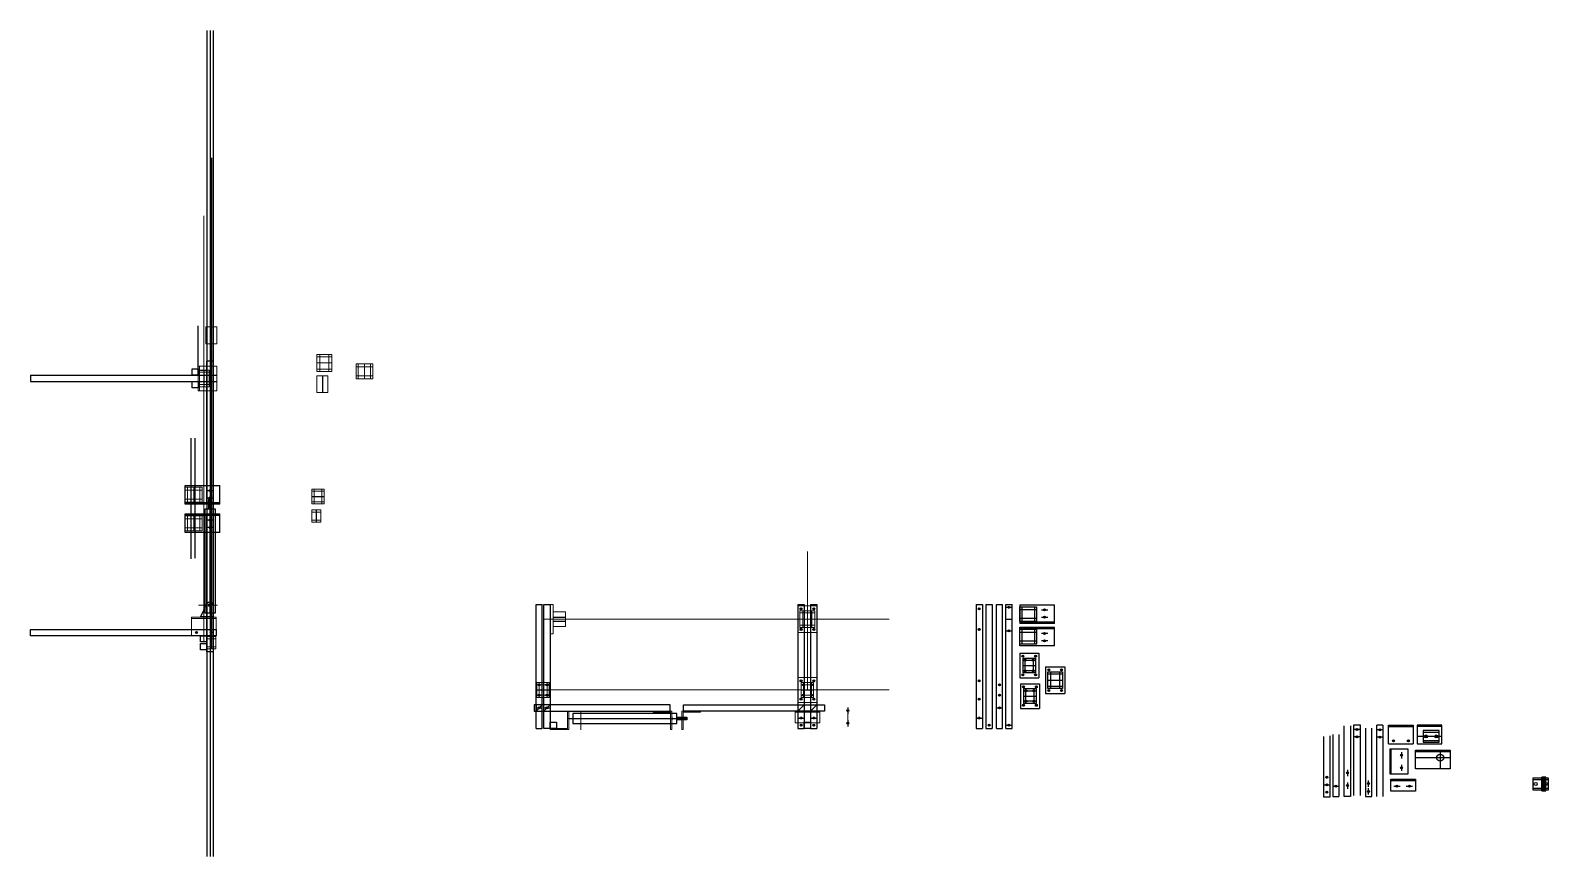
# Model space of a CAD drawing. Header units: millimetres. Extents: x -15418 to 43885, y -27590 to 23052.
# Drawn here: x -12997 to -9934, y -6999 to -5332 of the extents above; entities that cross this region are included whole.
import ezdxf

# ---------------------------------------------------------------- set-up
doc = ezdxf.new("R2010")
doc.units = ezdxf.units.MM
doc.header["$LTSCALE"] = 0.5
doc.layers.get('0').update_dxf_attribs({"lineweight": 5})
for name, color, linetype in [('Layer1', 1, 'Continuous'), ('Layer10', 5, 'Continuous'), ('Layer2', 2, 'Continuous'), ('Layer3', 9, 'Continuous')]:
    doc.layers.add(name, color=color, linetype=linetype)
doc.layers.add('Layer5', color=51, linetype='Continuous', lineweight=5)
doc.layers.add('Layer9', color=3, linetype='Continuous', lineweight=5)
pattern_1 = [(135, (4730.1139, -31258.2284), (-0.426562166, -0.426562166), [])]

msp = doc.modelspace()

# ---------------------------------------------------------------- hatches: boundary and pattern name
at = {"layer": 'Layer1', "true_color": 0xf8d731, "transparency": 33554661}
h = msp.add_hatch(dxfattribs=at)
h.set_pattern_fill('ANSI31', color=40, scale=0.52)
h.set_pattern_definition([(45, (-37077.8751, -19423.4198), (-1.1674333, 1.1674333), [])])
h.paths.add_polyline_path([(-12650.2898, -6515.4783), (-12650.2898, -6513.9783), (-12646.2898, -6513.9783), (-12646.2898, -6515.4783)])
h.paths.add_polyline_path([(-12630.2098, -6513.9783), (-12630.2098, -6515.4783), (-12634.2098, -6515.4783), (-12634.2098, -6513.9783)])
at = {"layer": 'Layer2', "transparency": 33554661}
h = msp.add_hatch(dxfattribs=at)
h.set_pattern_fill('ANSI31', color=256, scale=0.19, angle=90)
h.set_pattern_definition(pattern_1)
h.paths.add_polyline_path([(-9939.6304, -6866.0169), (-9939.6304, -6864.0169), (-9947.6304, -6864.0169), (-9947.6304, -6866.0169)])
h.paths.add_polyline_path([(-9947.6304, -6838.4169), (-9947.6304, -6840.4169), (-9939.6304, -6840.4169), (-9939.6304, -6838.4169)])
h = msp.add_hatch(dxfattribs=at)
h.set_pattern_fill('ANSI31', color=256, scale=0.19, angle=90)
h.set_pattern_definition(pattern_1)
h.paths.add_polyline_path([(-9947.6304, -6860.3569), (-9947.6304, -6864.0169), (-9939.6304, -6864.0169), (-9939.6304, -6860.3569)])
h.paths.add_polyline_path([(-9947.6304, -6844.0769), (-9947.6304, -6860.3569), (-9939.6304, -6860.3569), (-9939.6304, -6855.2158, -0.973679592), (-9939.6304, -6849.218), (-9939.6304, -6844.0769)])
h.paths.add_polyline_path([(-9947.6304, -6840.4169), (-9947.6304, -6844.0769), (-9939.6304, -6844.0769), (-9939.6304, -6840.4169)])
h = msp.add_hatch(dxfattribs=at)
h.set_pattern_fill('ANSI31', color=256, scale=0.19, angle=90)
h.set_pattern_definition(pattern_1)
h.paths.add_polyline_path([(-9939.6304, -6849.218, 0.406423549), (-9942.5504, -6852.2169, 0.406423549), (-9939.6304, -6855.2158)])

# ---------------------------------------------------------------- linework, layer by layer
at = {"transparency": 33554661}
for p, q in [((-12647.0698, -6565.6782), (-12647.0698, -5705.7799)), ((-12418.6547, -6002.6644), (-12388.6547, -6002.6644)), ((-12620.57, -6008.9282), (-12658.07, -6008.9282)), ((-12658.07, -6008.9282), (-12658.07, -6058.9282)), ((-12655.57, -6008.9282), (-12655.57, -6058.9282)), ((-12620.57, -6058.9282), (-12620.57, -6008.9282)), ((-12322.9201, -6004.4574), (-12322.9201, -6034.4574)), ((-12658.07, -6058.9282), (-12620.57, -6058.9282)), ((-12667.3702, -6253.6083), (-12667.3702, -6283.6083)), ((-12667.3696, -6311.1636), (-12667.3696, -6341.1636)), ((-11429.2432, -6662.555), (-11429.2432, -6383.0214)), ((-11948.2932, -6490.055), (-11942.2932, -6490.055)), ((-11942.2932, -6490.055), (-11942.2932, -6549.055)), ((-11448.4932, -6492.555), (-11448.4932, -6546.555)), ((-11409.9932, -6492.555), (-11409.9932, -6546.555)), ((-12671.9098, -6515.4782), (-12621.9098, -6515.4782)), ((-12671.9098, -6552.9782), (-12671.9098, -6515.4782)), ((-12671.9098, -6517.9782), (-12621.9098, -6517.9782)), ((-12621.9098, -6515.4782), (-12621.9098, -6552.9782)), ((-11960.9932, -6519.555), (-11264.4932, -6519.555)), ((-11942.2932, -6504.555), (-11917.2932, -6504.555)), ((-11942.2932, -6519.555), (-11917.2932, -6519.555)), ((-11917.2932, -6504.555), (-11917.2932, -6534.555)), ((-11444.2432, -6519.555), (-11414.2432, -6519.555)), ((-12621.9098, -6552.9783), (-12671.9098, -6552.9783)), ((-11942.2932, -6549.055), (-11948.2932, -6549.055)), ((-11942.2932, -6534.555), (-11917.2932, -6534.555)), ((-11964.0932, -6647.555), (-11960.9932, -6647.555)), ((-11960.9932, -6662.555), (-11264.4932, -6662.555)), ((-11435.5932, -6662.555), (-11422.8932, -6662.555)), ((-11430.7932, -6647.555), (-11427.6932, -6647.555)), ((-11976.7932, -6705.055), (-11964.0932, -6692.355)), ((-11960.9932, -6705.055), (-11948.2932, -6692.355)), ((-11454.2432, -6705.055), (-11404.2432, -6705.055)), ((-11454.2432, -6729.055), (-11454.2432, -6705.055)), ((-11454.2432, -6707.555), (-11404.2432, -6707.555)), ((-11448.2932, -6705.055), (-11435.5932, -6692.355)), ((-11435.5932, -6705.055), (-11422.8932, -6705.055)), ((-11422.8932, -6705.055), (-11410.1932, -6692.355)), ((-11404.2432, -6705.055), (-11404.2432, -6729.055)), ((-11347.8342, -6704.2522), (-11347.8342, -6729.6522)), ((-11404.2432, -6729.055), (-11454.2432, -6729.055))]:
    msp.add_line(p, q, dxfattribs=at)
at = {"layer": 'Layer1', "transparency": 33554661}
for p, q in [((-12658.07, -6027.5782), (-12658.07, -5927.9886)), ((-12640.7202, -6284.1783), (-12640.7202, -5999.1783)), ((-12628.0202, -5999.1783), (-12640.7202, -5999.1783)), ((-12628.0202, -5999.1783), (-12628.0202, -6284.1783)), ((-12996.9098, -6027.5782), (-12621.9098, -6027.5782)), ((-12996.9098, -6027.5782), (-12996.9098, -6040.2782)), ((-12670.77, -6027.5782), (-12670.77, -6014.8782)), ((-12670.77, -6014.8782), (-12658.07, -6014.8782)), ((-12658.07, -6027.5782), (-12670.77, -6027.5782)), ((-12658.07, -6014.8782), (-12658.07, -6027.5782)), ((-12653.42, -6016.9282), (-12640.72, -6016.9282)), ((-12632.3702, -6021.2282), (-12636.3702, -6021.2282)), ((-12634.3702, -6014.8782), (-12634.3702, -6027.5782)), ((-12996.9098, -6040.2782), (-12621.9098, -6040.2782)), ((-12670.77, -6052.9782), (-12670.77, -6040.2782)), ((-12670.77, -6040.2782), (-12658.07, -6040.2782)), ((-12658.07, -6052.9782), (-12670.77, -6052.9782)), ((-12658.07, -6040.2782), (-12658.07, -6052.9782)), ((-12632.3702, -6046.6282), (-12636.3702, -6046.6282)), ((-12634.3702, -6040.2782), (-12634.3702, -6052.9782)), ((-12684.3702, -6287.3583), (-12684.3702, -6249.8583)), ((-12684.3702, -6249.8583), (-12614.3702, -6249.8583)), ((-12640.7202, -6259.8583), (-12628.0202, -6259.8583)), ((-12640.7202, -6274.8583), (-12628.0202, -6274.8583)), ((-12634.3702, -6257.8583), (-12634.3702, -6261.8583)), ((-12634.3702, -6272.8583), (-12634.3702, -6276.8583)), ((-12614.3702, -6287.3583), (-12614.3702, -6249.8583)), ((-12614.3702, -6284.8583), (-12684.3702, -6284.8583)), ((-12614.3702, -6287.3583), (-12684.3702, -6287.3583)), ((-12684.3696, -6344.9136), (-12684.3696, -6307.4136)), ((-12684.3696, -6307.4136), (-12614.3702, -6307.4136)), ((-12684.3696, -6309.9136), (-12614.3702, -6309.9136)), ((-12628.0202, -6284.1783), (-12640.7202, -6284.1783)), ((-12614.3702, -6344.9136), (-12614.3702, -6307.4136)), ((-12628.0199, -6319.9136), (-12640.7199, -6319.9136)), ((-12628.0199, -6334.9136), (-12640.7199, -6334.9136)), ((-12628.0198, -6310.4782), (-12640.7198, -6310.4782)), ((-12640.7198, -6585.4782), (-12640.7198, -6310.4782)), ((-12634.3699, -6321.9136), (-12634.3699, -6317.9136)), ((-12634.3699, -6336.9136), (-12634.3699, -6332.9136)), ((-12628.0198, -6310.4782), (-12628.0198, -6581.4782)), ((-12624.3699, -6314.3482), (-12624.3699, -6314.3482)), ((-12614.3702, -6344.9136), (-12684.3696, -6344.9136)), ((-12652.7498, -6513.9783), (-12640.931, -6489.0213)), ((-12627.7498, -6515.4783), (-12627.7498, -6491.3583)), ((-11976.7932, -6740.055), (-11976.7932, -6490.055)), ((-11976.7932, -6490.055), (-11964.0932, -6490.055)), ((-11964.0932, -6740.055), (-11964.0932, -6490.055)), ((-11960.9932, -6740.055), (-11960.9932, -6490.055)), ((-11960.9932, -6490.055), (-11946.9609, -6490.055)), ((-11948.2932, -6490.055), (-11948.2932, -6740.055)), ((-11448.2932, -6490.055), (-11448.2932, -6740.055)), ((-11448.2932, -6490.055), (-11435.5932, -6490.055)), ((-11435.5932, -6490.055), (-11435.5932, -6740.055)), ((-11422.8932, -6490.055), (-11422.8932, -6740.055)), ((-11422.8932, -6490.055), (-11410.1932, -6490.055)), ((-11410.1932, -6490.055), (-11410.1932, -6740.055)), ((-11088.827, -6490.055), (-11088.827, -6740.055)), ((-11088.827, -6490.055), (-11076.127, -6490.055)), ((-11076.127, -6490.055), (-11076.127, -6740.055)), ((-11069.037, -6490.055), (-11069.037, -6740.055)), ((-11069.037, -6490.055), (-11056.337, -6490.055)), ((-11056.337, -6490.055), (-11056.337, -6740.055)), ((-11048.0179, -6740.055), (-11048.0179, -6490.055)), ((-11048.0179, -6490.055), (-11035.3179, -6490.055)), ((-11035.3179, -6740.055), (-11035.3179, -6490.055)), ((-11029.1034, -6740.055), (-11029.1034, -6490.055)), ((-11029.1034, -6490.055), (-11016.4034, -6490.055)), ((-11016.4034, -6740.055), (-11016.4034, -6490.055)), ((-11000.729, -6490.7187), (-10930.729, -6490.7187)), ((-11000.729, -6490.7187), (-11000.729, -6528.2187)), ((-10930.729, -6528.2187), (-10930.729, -6490.7187)), ((-12652.7498, -6515.4783), (-12652.7498, -6513.9783)), ((-12652.7498, -6513.9783), (-12627.7498, -6513.9783)), ((-12627.7498, -6515.4783), (-12652.7498, -6515.4783)), ((-12650.2898, -6515.4783), (-12650.2898, -6513.9783)), ((-12648.2898, -6515.4783), (-12648.2898, -6513.9783)), ((-12646.2898, -6515.4783), (-12646.2898, -6513.9783)), ((-12634.2098, -6515.4783), (-12634.2098, -6513.9783)), ((-12630.2098, -6515.4783), (-12630.2098, -6513.9783)), ((-11080.677, -6498.905), (-11084.677, -6498.905)), ((-11082.677, -6496.905), (-11082.677, -6500.905)), ((-11029.1034, -6495.755), (-11016.4034, -6495.755)), ((-11029.1034, -6519.555), (-11016.4034, -6519.555)), ((-11020.7534, -6495.755), (-11024.7534, -6495.755)), ((-11022.7534, -6493.755), (-11022.7534, -6497.755)), ((-11000.729, -6524.4687), (-11000.729, -6494.4687)), ((-11000.729, -6494.4687), (-10966.729, -6494.4687)), ((-11000.729, -6500.4687), (-10966.729, -6500.4687)), ((-10966.729, -6518.4687), (-11000.729, -6518.4687)), ((-10996.229, -6524.4687), (-10996.229, -6494.4687)), ((-10971.229, -6494.4687), (-10971.229, -6524.4687)), ((-10966.729, -6494.4687), (-10966.729, -6524.4687)), ((-10957.079, -6500.7187), (-10944.379, -6500.7187)), ((-10957.079, -6515.7187), (-10944.379, -6515.7187)), ((-10950.729, -6498.7187), (-10950.729, -6502.7187)), ((-10950.729, -6513.7187), (-10950.729, -6517.7187)), ((-12996.9098, -6540.2782), (-12621.9098, -6540.2782)), ((-12996.9098, -6552.9782), (-12996.9098, -6540.2782)), ((-12646.9098, -6552.9782), (-12996.9098, -6552.9782)), ((-12659.9098, -6546.6282), (-12663.9098, -6546.6282)), ((-12661.9098, -6544.6282), (-12661.9098, -6548.6282)), ((-12653.4198, -6565.6782), (-12653.4198, -6552.9782)), ((-12653.4198, -6552.9782), (-12640.7198, -6552.9782)), ((-12621.9098, -6552.9782), (-12646.9098, -6552.9782)), ((-12633.9098, -6546.6282), (-12629.9098, -6546.6282)), ((-12631.9098, -6548.6282), (-12631.9098, -6544.6282)), ((-12621.9098, -6540.2782), (-12621.9098, -6552.9782)), ((-11080.677, -6540.205), (-11084.677, -6540.205)), ((-11082.677, -6538.205), (-11082.677, -6542.205)), ((-11029.1034, -6543.355), (-11016.4034, -6543.355)), ((-11020.7534, -6543.355), (-11024.7534, -6543.355)), ((-11022.7534, -6541.355), (-11022.7534, -6545.355)), ((-10966.729, -6524.4687), (-11000.729, -6524.4687)), ((-10930.729, -6525.7187), (-11000.729, -6525.7187)), ((-10930.729, -6528.2187), (-11000.729, -6528.2187)), ((-11000.729, -6573.5371), (-11000.729, -6536.0371)), ((-11000.729, -6536.0371), (-10930.7295, -6536.0371)), ((-11000.729, -6538.5371), (-10930.7295, -6538.5371)), ((-11000.729, -6569.7871), (-11000.729, -6539.7871)), ((-11000.729, -6539.7871), (-10966.729, -6539.7871)), ((-11000.729, -6545.7871), (-10966.729, -6545.7871)), ((-10996.229, -6569.7871), (-10996.229, -6539.7871)), ((-10971.229, -6539.7871), (-10971.229, -6569.7871)), ((-10966.729, -6539.7871), (-10966.729, -6569.7871)), ((-10944.3792, -6548.5371), (-10957.0792, -6548.5371)), ((-10950.7292, -6550.5371), (-10950.7292, -6546.5371)), ((-10930.7295, -6573.5371), (-10930.7295, -6536.0371)), ((-12640.7198, -6565.6782), (-12653.4198, -6565.6782)), ((-12653.4198, -6581.4782), (-12653.4198, -6568.7782)), ((-12653.4198, -6568.7782), (-12640.7198, -6568.7782)), ((-12640.7198, -6581.4782), (-12653.4198, -6581.4782)), ((-12640.7198, -6568.7782), (-12640.7198, -6581.4782)), ((-12628.0198, -6585.4782), (-12640.7198, -6585.4782)), ((-12628.0198, -6581.4782), (-12628.0198, -6585.4782)), ((-10966.729, -6563.7871), (-11000.729, -6563.7871)), ((-10966.729, -6569.7871), (-11000.729, -6569.7871)), ((-10930.7295, -6573.5371), (-11000.729, -6573.5371)), ((-10944.3792, -6563.5371), (-10957.0792, -6563.5371)), ((-10950.7292, -6565.5371), (-10950.7292, -6561.5371)), ((-11000.929, -6588.1501), (-10962.429, -6588.1501)), ((-11000.929, -6588.1501), (-11000.929, -6638.1501)), ((-10992.579, -6594.5001), (-10996.579, -6594.5001)), ((-10994.579, -6592.5001), (-10994.579, -6596.5001)), ((-10994.179, -6598.1501), (-10969.179, -6598.1501)), ((-10994.179, -6628.1501), (-10994.179, -6598.1501)), ((-10994.179, -6602.6501), (-10969.179, -6602.6501)), ((-10994.179, -6613.1501), (-10969.179, -6613.1501)), ((-10987.679, -6602.6501), (-10991.679, -6602.6501)), ((-10989.679, -6628.1501), (-10989.679, -6598.1501)), ((-10989.679, -6600.6501), (-10989.679, -6604.6501)), ((-10988.029, -6613.1501), (-10975.329, -6613.1501)), ((-10983.229, -6598.1501), (-10980.129, -6598.1501)), ((-10971.679, -6602.6501), (-10975.679, -6602.6501)), ((-10973.679, -6598.1501), (-10973.679, -6628.1501)), ((-10973.679, -6600.6501), (-10973.679, -6604.6501)), ((-10966.779, -6594.5001), (-10970.779, -6594.5001)), ((-10969.179, -6598.1501), (-10969.179, -6628.1501)), ((-10968.779, -6592.5001), (-10968.779, -6596.5001)), ((-10962.429, -6588.1501), (-10962.429, -6638.1501)), ((-10948.5856, -6615.7387), (-10910.0856, -6615.7387)), ((-10948.5856, -6615.7387), (-10948.5856, -6669.7387)), ((-10944.3356, -6615.7387), (-10914.3356, -6615.7387)), ((-10910.0856, -6615.7387), (-10910.0856, -6669.7387)), ((-11080.677, -6643.905), (-11084.677, -6643.905)), ((-11082.677, -6641.905), (-11082.677, -6645.905)), ((-11000.929, -6638.1501), (-10962.429, -6638.1501)), ((-10992.579, -6631.8001), (-10996.579, -6631.8001)), ((-10994.579, -6629.8001), (-10994.579, -6633.8001)), ((-10969.179, -6623.6501), (-10994.179, -6623.6501)), ((-10969.179, -6628.1501), (-10994.179, -6628.1501)), ((-10987.679, -6623.6501), (-10991.679, -6623.6501)), ((-10989.679, -6621.6501), (-10989.679, -6625.6501)), ((-10971.679, -6623.6501), (-10975.679, -6623.6501)), ((-10973.679, -6621.6501), (-10973.679, -6625.6501)), ((-10966.779, -6631.8001), (-10970.779, -6631.8001)), ((-10968.779, -6629.8001), (-10968.779, -6633.8001)), ((-10944.3356, -6625.7387), (-10914.3356, -6625.7387)), ((-10944.3356, -6659.7387), (-10944.3356, -6625.7387)), ((-10944.3356, -6630.2387), (-10914.3356, -6630.2387)), ((-10944.3356, -6642.7387), (-10914.3356, -6642.7387)), ((-10940.2356, -6622.0887), (-10944.2356, -6622.0887)), ((-10942.2356, -6620.0887), (-10942.2356, -6624.0887)), ((-10938.3356, -6659.7387), (-10938.3356, -6625.7387)), ((-10920.3356, -6625.7387), (-10920.3356, -6659.7387)), ((-10914.4356, -6622.0887), (-10918.4356, -6622.0887)), ((-10916.4356, -6620.0887), (-10916.4356, -6624.0887)), ((-10914.3356, -6625.7387), (-10914.3356, -6659.7387)), ((-11039.7679, -6652.055), (-11043.7679, -6652.055)), ((-11039.7679, -6673.055), (-11043.7679, -6673.055)), ((-11041.7679, -6650.055), (-11041.7679, -6654.055)), ((-11041.7679, -6671.055), (-11041.7679, -6675.055)), ((-10999.5286, -6649.8091), (-10961.0286, -6649.8091)), ((-10999.5286, -6649.8091), (-10999.5286, -6699.8091)), ((-10991.1786, -6656.1591), (-10995.1786, -6656.1591)), ((-10993.1786, -6654.1591), (-10993.1786, -6658.1591)), ((-10992.7786, -6659.8091), (-10967.7786, -6659.8091)), ((-10992.7786, -6689.8091), (-10992.7786, -6659.8091)), ((-10992.7786, -6664.3091), (-10967.7786, -6664.3091)), ((-10992.7786, -6674.8091), (-10967.7786, -6674.8091)), ((-10986.2786, -6664.3091), (-10990.2786, -6664.3091)), ((-10988.2786, -6689.8091), (-10988.2786, -6659.8091)), ((-10988.2786, -6662.3091), (-10988.2786, -6666.3091)), ((-10986.6286, -6674.8091), (-10973.9286, -6674.8091)), ((-10981.8286, -6659.8091), (-10978.7286, -6659.8091)), ((-10970.2786, -6664.3091), (-10974.2786, -6664.3091)), ((-10972.2786, -6659.8091), (-10972.2786, -6689.8091)), ((-10972.2786, -6662.3091), (-10972.2786, -6666.3091)), ((-10965.3786, -6656.1591), (-10969.3786, -6656.1591)), ((-10967.7786, -6659.8091), (-10967.7786, -6689.8091)), ((-10967.3786, -6654.1591), (-10967.3786, -6658.1591)), ((-10961.0286, -6649.8091), (-10961.0286, -6699.8091)), ((-10948.5856, -6669.7387), (-10910.0856, -6669.7387)), ((-10948.5856, -6669.7387), (-10910.0856, -6669.7387)), ((-10914.3356, -6655.2387), (-10944.3356, -6655.2387)), ((-10914.3356, -6659.7387), (-10944.3356, -6659.7387)), ((-10940.2356, -6663.3887), (-10944.2356, -6663.3887)), ((-10942.2356, -6661.3887), (-10942.2356, -6665.3887)), ((-10914.4356, -6663.3887), (-10918.4356, -6663.3887)), ((-10916.4356, -6661.3887), (-10916.4356, -6665.3887)), ((-11705.7932, -6692.355), (-11980.7932, -6692.355)), ((-11980.7932, -6692.355), (-11980.7932, -6705.055)), ((-11980.7932, -6705.055), (-11705.7932, -6705.055)), ((-11976.7935, -6698.705), (-11964.0935, -6698.705)), ((-11976.7932, -6692.355), (-11976.7932, -6705.055)), ((-11976.7932, -6692.355), (-11976.7932, -6705.055)), ((-11970.4435, -6696.705), (-11970.4435, -6700.705)), ((-11960.9935, -6698.705), (-11948.2935, -6698.705)), ((-11954.6435, -6696.705), (-11954.6435, -6700.705)), ((-11705.7932, -6705.055), (-11705.7932, -6692.355)), ((-11679.4932, -6705.055), (-11679.4932, -6692.355)), ((-11679.4932, -6692.355), (-11394.4932, -6692.355)), ((-11394.4932, -6705.055), (-11679.4932, -6705.055)), ((-11394.4932, -6692.355), (-11394.4932, -6705.055)), ((-11345.8342, -6704.2522), (-11349.8342, -6704.2522)), ((-11347.8342, -6697.9022), (-11347.8342, -6710.6022)), ((-11080.677, -6681.205), (-11084.677, -6681.205)), ((-11082.677, -6679.205), (-11082.677, -6683.205)), ((-11048.0182, -6698.705), (-11035.3182, -6698.705)), ((-11041.6682, -6696.705), (-11041.6682, -6700.705)), ((-10999.5286, -6699.8091), (-10961.0286, -6699.8091)), ((-10991.1786, -6693.4591), (-10995.1786, -6693.4591)), ((-10993.1786, -6691.4591), (-10993.1786, -6695.4591)), ((-10967.7786, -6685.3091), (-10992.7786, -6685.3091)), ((-10967.7786, -6689.8091), (-10992.7786, -6689.8091)), ((-10986.2786, -6685.3091), (-10990.2786, -6685.3091)), ((-10988.2786, -6683.3091), (-10988.2786, -6687.3091)), ((-10970.2786, -6685.3091), (-10974.2786, -6685.3091)), ((-10972.2786, -6683.3091), (-10972.2786, -6687.3091)), ((-10965.3786, -6693.4591), (-10969.3786, -6693.4591)), ((-10967.3786, -6691.4591), (-10967.3786, -6695.4591)), ((-11948.2932, -6740.055), (-11948.2932, -6727.355)), ((-11948.2932, -6727.355), (-11935.5932, -6727.355)), ((-11935.5932, -6727.355), (-11935.5932, -6740.055)), ((-11910.7932, -6720.055), (-11886.6732, -6720.055)), ((-11448.2935, -6719.055), (-11435.5935, -6719.055)), ((-11441.9435, -6717.055), (-11441.9435, -6721.055)), ((-11435.5932, -6727.355), (-11435.5932, -6740.055)), ((-11435.5932, -6740.055), (-11435.5932, -6727.355)), ((-11435.5932, -6727.355), (-11422.8932, -6727.355)), ((-11422.8935, -6719.055), (-11410.1935, -6719.055)), ((-11422.8932, -6727.355), (-11422.8932, -6740.055)), ((-11416.5435, -6717.055), (-11416.5435, -6721.055)), ((-11345.8342, -6729.6522), (-11349.8342, -6729.6522)), ((-11347.8342, -6723.3022), (-11347.8342, -6736.0022)), ((-11088.8273, -6719.055), (-11076.1273, -6719.055)), ((-11082.4773, -6717.055), (-11082.4773, -6721.055)), ((-11060.687, -6733.705), (-11064.687, -6733.705)), ((-11062.687, -6731.705), (-11062.687, -6735.705)), ((-11029.1034, -6733.705), (-11016.4034, -6733.705)), ((-11020.7534, -6733.705), (-11024.7534, -6733.705)), ((-11022.7534, -6731.705), (-11022.7534, -6735.705)), ((-10346.093, -6877.3998), (-10346.093, -6734.8998)), ((-10333.393, -6734.8998), (-10333.393, -6877.3998)), ((-10326.7769, -6875.3274), (-10326.7769, -6732.8274)), ((-10326.7769, -6732.8274), (-10314.0769, -6732.8274)), ((-10314.0769, -6732.8274), (-10314.0769, -6875.3274)), ((-10268.025, -6733.5464), (-10280.725, -6733.5464)), ((-10280.725, -6877.3513), (-10280.725, -6733.5464)), ((-10268.025, -6733.5464), (-10268.025, -6877.3513)), ((-10256.8557, -6733.7076), (-10206.8557, -6733.7076)), ((-10256.8557, -6771.2076), (-10256.8557, -6733.7076)), ((-10256.8557, -6736.2076), (-10206.8557, -6736.2076)), ((-10206.8557, -6733.7076), (-10206.8557, -6771.2076)), ((-10199.0291, -6733.7076), (-10199.0291, -6771.2076)), ((-10149.0291, -6733.7076), (-10199.0291, -6733.7076)), ((-10149.0291, -6736.2076), (-10199.0291, -6736.2076)), ((-10149.0291, -6733.7076), (-10154.8691, -6733.7076)), ((-10149.0291, -6771.2076), (-10149.0291, -6733.7076)), ((-11976.7932, -6740.055), (-11964.0932, -6740.055)), ((-11948.2932, -6740.055), (-11960.9932, -6740.055)), ((-11935.5932, -6740.055), (-11948.2932, -6740.055)), ((-11448.2932, -6740.055), (-11435.5932, -6740.055)), ((-11422.8932, -6740.055), (-11435.5932, -6740.055)), ((-11422.8932, -6740.055), (-11410.1932, -6740.055)), ((-11088.827, -6740.055), (-11076.127, -6740.055)), ((-11069.037, -6740.055), (-11056.337, -6740.055)), ((-11048.0179, -6740.055), (-11035.3179, -6740.055)), ((-11029.1034, -6740.055), (-11016.4034, -6740.055)), ((-10387.6707, -6853.7197), (-10387.6707, -6756.2007)), ((-10374.9707, -6755.0262), (-10374.9707, -6878.7197)), ((-10369.4925, -6752.3882), (-10369.4925, -6877.3882)), ((-10356.7925, -6752.3882), (-10356.7925, -6877.3882)), ((-10314.0769, -6742.1474), (-10326.7769, -6742.1474)), ((-10314.0769, -6757.1474), (-10326.7769, -6757.1474)), ((-10320.4269, -6744.1474), (-10320.4269, -6740.1474)), ((-10320.4269, -6759.1474), (-10320.4269, -6755.1474)), ((-10303.4765, -6739.8998), (-10303.4765, -6877.3998)), ((-10290.7765, -6877.3998), (-10290.7765, -6739.8998)), ((-10268.0251, -6742.9817), (-10280.7251, -6742.9817)), ((-10268.0251, -6757.9817), (-10280.7251, -6757.9817)), ((-10274.3751, -6744.9817), (-10274.3751, -6740.9817)), ((-10274.3751, -6759.9817), (-10274.3751, -6755.9817)), ((-10244.8557, -6764.8576), (-10248.8557, -6764.8576)), ((-10246.8557, -6762.8576), (-10246.8557, -6766.8576)), ((-10218.8557, -6764.8576), (-10214.8557, -6764.8576)), ((-10216.8557, -6766.8576), (-10216.8557, -6762.8576)), ((-10149.0291, -6756.2076), (-10199.0291, -6756.2076)), ((-10186.6891, -6744.4076), (-10186.6891, -6768.0076)), ((-10154.8691, -6744.4076), (-10186.6891, -6744.4076)), ((-10154.8691, -6748.0676), (-10186.6891, -6748.0676)), ((-10186.6891, -6764.3476), (-10154.8691, -6764.3476)), ((-10186.6891, -6768.0076), (-10154.8691, -6768.0076)), ((-10180.9691, -6753.2076), (-10180.9691, -6759.2076)), ((-10160.5891, -6753.2076), (-10160.5891, -6759.2076)), ((-10154.8691, -6768.0076), (-10154.8691, -6744.4076)), ((-10149.0291, -6771.2076), (-10149.0291, -6756.2076)), ((-10256.8557, -6771.2076), (-10206.8557, -6771.2076)), ((-10216.9017, -6781.8998), (-10254.4017, -6781.8998)), ((-10254.4017, -6781.8998), (-10254.4017, -6831.8998)), ((-10251.9017, -6781.8998), (-10251.9017, -6831.8998)), ((-10228.7018, -6794.1998), (-10232.7018, -6794.1998)), ((-10230.7018, -6787.8498), (-10230.7018, -6800.5498)), ((-10216.9017, -6831.8998), (-10216.9017, -6781.8998)), ((-10202.6037, -6784.1652), (-10132.6037, -6784.1652)), ((-10202.6037, -6821.6652), (-10202.6037, -6784.1652)), ((-10202.6037, -6786.6652), (-10132.6037, -6786.6652)), ((-10132.6037, -6799.1652), (-10202.6037, -6799.1652)), ((-10199.0291, -6771.2076), (-10149.0291, -6771.2076)), ((-10152.6037, -6784.1652), (-10152.6037, -6821.6652)), ((-10132.6037, -6784.1652), (-10132.6037, -6821.6652)), ((-10337.743, -6829.9495), (-10341.743, -6829.9495)), ((-10339.743, -6823.5995), (-10339.743, -6836.2995)), ((-10228.7018, -6819.5998), (-10232.7018, -6819.5998)), ((-10230.7018, -6813.2498), (-10230.7018, -6825.9498)), ((-10132.6037, -6821.6652), (-10202.6037, -6821.6652)), ((-10387.6707, -6878.7197), (-10387.6707, -6853.7197)), ((-10387.6707, -6853.7197), (-10374.9707, -6853.7197)), ((-10379.3207, -6838.7197), (-10383.3207, -6838.7197)), ((-10381.3207, -6840.7197), (-10381.3207, -6836.7197)), ((-10381.3207, -6851.7197), (-10381.3207, -6855.7197)), ((-10369.4928, -6856.3882), (-10356.7928, -6856.3882)), ((-10363.1428, -6854.3882), (-10363.1428, -6858.3882)), ((-10337.743, -6855.3495), (-10341.743, -6855.3495)), ((-10339.743, -6848.9995), (-10339.743, -6861.6995)), ((-10299.1265, -6851.2501), (-10295.1265, -6851.2501)), ((-10297.1265, -6857.6001), (-10297.1265, -6844.9001)), ((-10297.1265, -6873.4001), (-10297.1265, -6860.7001)), ((-10254.4017, -6831.8998), (-10216.9017, -6831.8998)), ((-10252.3265, -6842.594), (-10202.3265, -6842.594)), ((-10252.3265, -6866.594), (-10252.3265, -6842.594)), ((-10252.3265, -6845.094), (-10202.3265, -6845.094)), ((-10246.3768, -6856.594), (-10233.6768, -6856.594)), ((-10240.0268, -6854.594), (-10240.0268, -6858.594)), ((-10233.6765, -6842.594), (-10220.9765, -6842.594)), ((-10220.9768, -6856.594), (-10208.2768, -6856.594)), ((-10214.6268, -6854.594), (-10214.6268, -6858.594)), ((-10202.3265, -6842.594), (-10202.3265, -6866.594)), ((-9965.6504, -6840.4169), (-9965.6504, -6864.0169)), ((-9933.8304, -6840.4169), (-9965.6504, -6840.4169)), ((-9933.8304, -6844.0769), (-9965.6504, -6844.0769)), ((-9965.6504, -6860.3569), (-9933.8304, -6860.3569)), ((-9947.6304, -6866.0169), (-9947.6304, -6838.4169)), ((-9939.6304, -6838.4169), (-9947.6304, -6838.4169)), ((-9939.6304, -6866.0169), (-9939.6304, -6838.4169)), ((-9933.8304, -6864.0169), (-9933.8304, -6840.4169)), ((-10374.9707, -6878.7197), (-10387.6707, -6878.7197)), ((-10383.3207, -6868.7197), (-10379.3207, -6868.7197)), ((-10381.3207, -6866.7197), (-10381.3207, -6870.7197)), ((-10369.4925, -6877.3882), (-10356.7925, -6877.3882)), ((-10333.393, -6877.3998), (-10346.093, -6877.3998)), ((-10303.4765, -6877.3998), (-10290.7765, -6877.3998)), ((-10299.1265, -6867.0501), (-10295.1265, -6867.0501)), ((-10202.3265, -6866.594), (-10252.3265, -6866.594)), ((-9965.6504, -6864.0169), (-9933.8304, -6864.0169)), ((-9947.6304, -6866.0169), (-9939.6304, -6866.0169))]:
    msp.add_line(p, q, dxfattribs=at)
for centre, radius in [((-12634.3702, -6021.2282), 2), ((-12634.3702, -6046.6282), 2), ((-12634.3702, -6259.8583), 2), ((-12634.3702, -6274.8583), 2), ((-12634.3699, -6319.9136), 2), ((-12634.3699, -6334.9136), 2), ((-12634.3698, -6491.3583), 3), ((-11082.677, -6498.905), 2), ((-11082.677, -6498.905), 2), ((-11022.7534, -6495.755), 2), ((-11022.7534, -6495.755), 2), ((-10950.729, -6500.7187), 2), ((-10950.729, -6515.7187), 2), ((-12661.9098, -6546.6282), 2), ((-12631.9098, -6546.6282), 2), ((-11082.677, -6540.205), 2), ((-11082.677, -6540.205), 2), ((-11022.7534, -6543.355), 2), ((-11022.7534, -6543.355), 2), ((-10950.7292, -6548.5371), 2), ((-10950.7292, -6563.5371), 2), ((-10994.579, -6594.5001), 2), ((-10994.579, -6594.5001), 2), ((-10989.679, -6602.6501), 2), ((-10989.679, -6602.6501), 2), ((-10973.679, -6602.6501), 2), ((-10973.679, -6602.6501), 2), ((-10968.779, -6594.5001), 2), ((-10968.779, -6594.5001), 2), ((-11082.677, -6643.905), 2), ((-11082.677, -6643.905), 2), ((-10994.579, -6631.8001), 2), ((-10994.579, -6631.8001), 2), ((-10989.679, -6623.6501), 2), ((-10989.679, -6623.6501), 2), ((-10973.679, -6623.6501), 2), ((-10973.679, -6623.6501), 2), ((-10968.779, -6631.8001), 2), ((-10968.779, -6631.8001), 2), ((-10942.2356, -6622.0887), 2), ((-10942.2356, -6622.0887), 2), ((-10916.4356, -6622.0887), 2), ((-10916.4356, -6622.0887), 2), ((-11041.7679, -6652.055), 2), ((-11041.7679, -6652.055), 2), ((-11041.7679, -6673.055), 2), ((-11041.7679, -6673.055), 2), ((-10993.1786, -6656.1591), 2), ((-10993.1786, -6656.1591), 2), ((-10988.2786, -6664.3091), 2), ((-10988.2786, -6664.3091), 2), ((-10972.2786, -6664.3091), 2), ((-10972.2786, -6664.3091), 2), ((-10967.3786, -6656.1591), 2), ((-10967.3786, -6656.1591), 2), ((-10942.2356, -6663.3887), 2), ((-10942.2356, -6663.3887), 2), ((-10916.4356, -6663.3887), 2), ((-10916.4356, -6663.3887), 2), ((-11970.4435, -6698.705), 2), ((-11954.6435, -6698.705), 2), ((-11347.8342, -6704.2522), 2), ((-11082.677, -6681.205), 2), ((-11082.677, -6681.205), 2), ((-11041.6682, -6698.705), 2), ((-10993.1786, -6693.4591), 2), ((-10993.1786, -6693.4591), 2), ((-10988.2786, -6685.3091), 2), ((-10988.2786, -6685.3091), 2), ((-10972.2786, -6685.3091), 2), ((-10972.2786, -6685.3091), 2), ((-10967.3786, -6693.4591), 2), ((-10967.3786, -6693.4591), 2), ((-11441.9435, -6719.055), 2), ((-11416.5435, -6719.055), 2), ((-11347.8342, -6729.6522), 2), ((-11082.4773, -6719.055), 2), ((-11062.687, -6733.705), 2), ((-11062.687, -6733.705), 2), ((-11022.7534, -6733.705), 2), ((-11022.7534, -6733.705), 2), ((-10320.4269, -6742.1474), 2), ((-10320.4269, -6757.1474), 2), ((-10274.3751, -6742.9817), 2), ((-10274.3751, -6757.9817), 2), ((-10246.8557, -6764.8576), 2), ((-10216.8557, -6764.8576), 2), ((-10180.9691, -6756.2076), 3), ((-10160.5891, -6756.2076), 3), ((-10230.7018, -6794.1998), 2), ((-10152.6037, -6799.1652), 7), ((-10339.743, -6829.9495), 2), ((-10230.7018, -6819.5998), 2), ((-10381.3207, -6838.7197), 2), ((-10381.3207, -6853.7197), 2), ((-10363.1428, -6856.3882), 2), ((-10339.743, -6855.3495), 2), ((-10297.1265, -6851.2501), 2), ((-10240.0268, -6856.594), 2), ((-10214.6268, -6856.594), 2), ((-10381.3207, -6868.7197), 2), ((-10297.1265, -6867.0501), 2)]:
    msp.add_circle(centre, radius, dxfattribs=at)
msp.add_arc((-12634.6598, -6491.9911), 6.9389, 5.2328753, 154.6594219, dxfattribs=at)
at = {"layer": 'Layer10', "transparency": 33554661}
for p, q in [((-12640.7202, -5331.6738), (-12640.7196, -6998.7671)), ((-12634.3702, -5331.6738), (-12634.3696, -6998.7671)), ((-12628.0202, -5331.6738), (-12628.0196, -6998.7671))]:
    msp.add_line(p, q, dxfattribs=at)
at = {"layer": 'Layer2', "transparency": 33554661}
for p, q in [((-12637.3699, -6277.3583), (-12637.3699, -6297.3583)), ((-12634.3699, -6507.3583), (-12634.3699, -6277.3583)), ((-12631.3699, -6297.3583), (-12631.3699, -6277.3583)), ((-12644.3699, -6507.3583), (-12644.3699, -6297.3583)), ((-12644.3699, -6297.3583), (-12624.3699, -6297.3583)), ((-12624.3699, -6297.3583), (-12624.3699, -6507.3583)), ((-12624.3699, -6507.3583), (-12644.3699, -6507.3583)), ((-11942.2932, -6515.555), (-11917.2932, -6515.555)), ((-11942.2932, -6523.555), (-11917.2932, -6523.555)), ((-11440.1432, -6498.905), (-11444.1432, -6498.905)), ((-11442.1432, -6496.905), (-11442.1432, -6500.905)), ((-11414.3432, -6498.905), (-11418.3432, -6498.905)), ((-11416.3432, -6496.905), (-11416.3432, -6500.905)), ((-11440.1432, -6540.205), (-11444.1432, -6540.205)), ((-11442.1432, -6538.205), (-11442.1432, -6542.205)), ((-11414.3432, -6540.205), (-11418.3432, -6540.205)), ((-11416.3432, -6538.205), (-11416.3432, -6542.205)), ((-11440.1432, -6643.905), (-11444.1432, -6643.905)), ((-11442.1432, -6641.905), (-11442.1432, -6645.905)), ((-11414.3432, -6643.905), (-11418.3432, -6643.905)), ((-11416.3432, -6641.905), (-11416.3432, -6645.905)), ((-11968.5432, -6652.055), (-11972.5432, -6652.055)), ((-11968.5432, -6673.055), (-11972.5432, -6673.055)), ((-11970.5432, -6650.055), (-11970.5432, -6654.055)), ((-11970.5432, -6671.055), (-11970.5432, -6675.055)), ((-11952.5432, -6652.055), (-11956.5432, -6652.055)), ((-11952.5432, -6673.055), (-11956.5432, -6673.055)), ((-11954.5432, -6650.055), (-11954.5432, -6654.055)), ((-11954.5432, -6671.055), (-11954.5432, -6675.055)), ((-11435.2432, -6652.055), (-11439.2432, -6652.055)), ((-11435.2432, -6673.055), (-11439.2432, -6673.055)), ((-11437.2432, -6650.055), (-11437.2432, -6654.055)), ((-11437.2432, -6671.055), (-11437.2432, -6675.055)), ((-11419.2432, -6652.055), (-11423.2432, -6652.055)), ((-11419.2432, -6673.055), (-11423.2432, -6673.055)), ((-11421.2432, -6650.055), (-11421.2432, -6654.055)), ((-11421.2432, -6671.055), (-11421.2432, -6675.055)), ((-11440.1432, -6681.205), (-11444.1432, -6681.205)), ((-11442.1432, -6679.205), (-11442.1432, -6683.205)), ((-11414.3432, -6681.205), (-11418.3432, -6681.205)), ((-11416.3432, -6679.205), (-11416.3432, -6683.205)), ((-11692.6732, -6710.055), (-11902.6732, -6710.055)), ((-11902.6732, -6710.055), (-11902.6732, -6730.055)), ((-11902.6732, -6720.055), (-11672.6732, -6720.055)), ((-11902.6732, -6730.055), (-11692.6732, -6730.055)), ((-11702.7332, -6717.055), (-11702.7332, -6723.055)), ((-11692.6732, -6730.055), (-11692.6732, -6710.055)), ((-11692.6732, -6717.055), (-11672.6732, -6717.055)), ((-11672.6732, -6723.055), (-11692.6732, -6723.055)), ((-11672.6732, -6717.055), (-11672.6732, -6723.055)), ((-11439.9432, -6733.705), (-11443.9432, -6733.705)), ((-11441.9432, -6731.705), (-11441.9432, -6735.705)), ((-11414.5432, -6733.6472), (-11418.5432, -6733.6472)), ((-11416.5432, -6731.6472), (-11416.5432, -6735.6472))]:
    msp.add_line(p, q, dxfattribs=at)
for centre, radius in [((-11442.1432, -6498.905), 2), ((-11416.3432, -6498.905), 2), ((-11442.1432, -6540.205), 2), ((-11416.3432, -6540.205), 2), ((-11442.1432, -6643.905), 2), ((-11416.3432, -6643.905), 2), ((-11970.5432, -6652.055), 2), ((-11970.5432, -6673.055), 2), ((-11954.5432, -6652.055), 2), ((-11954.5432, -6673.055), 2), ((-11437.2432, -6652.055), 2), ((-11437.2432, -6673.055), 2), ((-11421.2432, -6652.055), 2), ((-11421.2432, -6673.055), 2), ((-11442.1432, -6681.205), 2), ((-11416.3432, -6681.205), 2), ((-11441.9432, -6733.705), 2), ((-11416.5432, -6733.6472), 2), ((-9959.9304, -6852.2169), 3), ((-9939.5504, -6852.2169), 3)]:
    msp.add_circle(centre, radius, dxfattribs=at)
at = {"layer": 'Layer3', "transparency": 33554661}
for p, q in [((-12631.7198, -5588.8301), (-12631.7198, -6579.8282)), ((-12631.7198, -5929.9379), (-12631.7198, -5963.9379)), ((-12647.07, -6016.9282), (-12647.07, -6050.9282)), ((-12407.6547, -6028.4589), (-12407.6547, -6062.4589)), ((-12673.3702, -6154.7496), (-12673.3702, -6397.6502)), ((-12665.3702, -6154.5728), (-12665.3702, -6396.6826)), ((-12429.1508, -6272.0949), (-12404.1508, -6272.0949)), ((-12420.1508, -6299.1773), (-12420.1508, -6324.1773)), ((-11916.2932, -6519.555), (-11917.2932, -6519.555)), ((-11975.0432, -6662.555), (-11950.0432, -6662.555)), ((-11441.7432, -6662.555), (-11416.7432, -6662.555))]:
    msp.add_line(p, q, dxfattribs=at)
for centre in [(-11442.1432, -6498.905), (-11416.3432, -6498.905), (-11442.1432, -6540.205), (-11416.3432, -6540.205), (-11442.1432, -6643.905), (-11416.3432, -6643.905), (-11970.5432, -6652.055), (-11970.5432, -6673.055), (-11954.5432, -6652.055), (-11954.5432, -6673.055), (-11437.2432, -6652.055), (-11437.2432, -6673.055), (-11421.2432, -6652.055), (-11421.2432, -6673.055), (-11442.1432, -6681.205), (-11416.3432, -6681.205), (-11441.9432, -6733.705), (-11416.5432, -6733.6472)]:
    msp.add_circle(centre, 2, dxfattribs=at)
at = {"layer": 'Layer5', "transparency": 33554661}
msp.add_line((-12637.3699, -6277.3583), (-12631.3699, -6277.3583), dxfattribs=at)
at = {"layer": 'Layer9', "transparency": 33554661}
for p, q in [((-12642.7198, -5929.9379), (-12642.7198, -5963.9379)), ((-12642.7198, -5929.9379), (-12620.7198, -5929.9379)), ((-12620.7198, -5929.9379), (-12620.7198, -5963.9379)), ((-12620.7198, -5963.9379), (-12642.7198, -5963.9379)), ((-12418.6547, -5985.6644), (-12388.6547, -5985.6644)), ((-12418.6547, -6019.6644), (-12418.6547, -5985.6644)), ((-12418.6547, -5990.1644), (-12388.6547, -5990.1644)), ((-12412.6547, -6019.6644), (-12412.6547, -5985.6644)), ((-12394.6547, -5985.6644), (-12394.6547, -6019.6644)), ((-12388.6547, -5985.6644), (-12388.6547, -6019.6644)), ((-12658.07, -6016.9282), (-12658.07, -6050.9282)), ((-12658.07, -6016.9282), (-12636.07, -6016.9282)), ((-12658.07, -6021.4282), (-12636.07, -6021.4282)), ((-12636.07, -6016.9282), (-12636.07, -6050.9282)), ((-12388.6547, -6015.1644), (-12418.6547, -6015.1644)), ((-12388.6547, -6019.6644), (-12418.6547, -6019.6644)), ((-12418.6547, -6028.4589), (-12418.6547, -6062.4589)), ((-12418.6547, -6028.4589), (-12396.6547, -6028.4589)), ((-12396.6547, -6028.4589), (-12396.6547, -6062.4589)), ((-12339.9201, -6034.4574), (-12339.9201, -6004.4574)), ((-12339.9201, -6004.4574), (-12305.9201, -6004.4574)), ((-12339.9201, -6010.4574), (-12305.9201, -6010.4574)), ((-12305.9201, -6028.4574), (-12339.9201, -6028.4574)), ((-12335.4201, -6034.4574), (-12335.4201, -6004.4574)), ((-12310.4201, -6004.4574), (-12310.4201, -6034.4574)), ((-12305.9201, -6004.4574), (-12305.9201, -6034.4574)), ((-12636.07, -6046.4282), (-12658.07, -6046.4282)), ((-12636.07, -6050.9282), (-12658.07, -6050.9282)), ((-12396.6547, -6062.4589), (-12418.6547, -6062.4589)), ((-12305.9201, -6034.4574), (-12339.9201, -6034.4574)), ((-12684.3702, -6283.6083), (-12684.3702, -6253.6083)), ((-12684.3702, -6253.6083), (-12650.3702, -6253.6083)), ((-12684.3702, -6259.6083), (-12650.3702, -6259.6083)), ((-12650.3702, -6277.6083), (-12684.3702, -6277.6083)), ((-12679.8702, -6283.6083), (-12679.8702, -6253.6083)), ((-12654.8702, -6253.6083), (-12654.8702, -6283.6083)), ((-12650.3702, -6253.6083), (-12650.3702, -6283.6083)), ((-12429.1508, -6257.0949), (-12404.1508, -6257.0949)), ((-12429.1508, -6287.0949), (-12429.1508, -6257.0949)), ((-12429.1508, -6261.5949), (-12404.1508, -6261.5949)), ((-12424.6508, -6287.0949), (-12424.6508, -6257.0949)), ((-12408.6508, -6257.0949), (-12408.6508, -6287.0949)), ((-12404.1508, -6257.0949), (-12404.1508, -6287.0949)), ((-12650.3702, -6283.6083), (-12684.3702, -6283.6083)), ((-12404.1508, -6282.5949), (-12429.1508, -6282.5949)), ((-12404.1508, -6287.0949), (-12429.1508, -6287.0949)), ((-12429.1508, -6299.1773), (-12411.1508, -6299.1773)), ((-12429.1508, -6324.1773), (-12429.1508, -6299.1773)), ((-12429.1508, -6303.6773), (-12411.1508, -6303.6773)), ((-12411.1508, -6299.1773), (-12411.1508, -6324.1773)), ((-12684.3696, -6341.1636), (-12684.3696, -6311.1636)), ((-12684.3696, -6311.1636), (-12650.3696, -6311.1636)), ((-12684.3696, -6317.1636), (-12650.3696, -6317.1636)), ((-12650.3696, -6335.1636), (-12684.3696, -6335.1636)), ((-12679.8696, -6341.1636), (-12679.8696, -6311.1636)), ((-12654.8696, -6311.1636), (-12654.8696, -6341.1636)), ((-12650.3696, -6311.1636), (-12650.3696, -6341.1636)), ((-12411.1508, -6319.6773), (-12429.1508, -6319.6773)), ((-12411.1508, -6324.1773), (-12429.1508, -6324.1773)), ((-12650.3696, -6341.1636), (-12684.3696, -6341.1636)), ((-12619.3698, -6491.3583), (-12657.3698, -6491.3583)), ((-11448.4932, -6492.555), (-11409.9932, -6492.555)), ((-11444.2432, -6492.555), (-11414.2432, -6492.555)), ((-11444.2432, -6502.555), (-11414.2432, -6502.555)), ((-11444.2432, -6536.555), (-11444.2432, -6502.555)), ((-11444.2432, -6507.055), (-11414.2432, -6507.055)), ((-11438.2432, -6536.555), (-11438.2432, -6502.555)), ((-11420.2432, -6502.555), (-11420.2432, -6536.555)), ((-11414.2432, -6502.555), (-11414.2432, -6536.555)), ((-12640.7198, -6554.8282), (-12622.7198, -6554.8282)), ((-12622.7198, -6554.8282), (-12622.7198, -6579.8282)), ((-11448.4932, -6546.555), (-11409.9932, -6546.555)), ((-11448.4932, -6546.555), (-11409.9932, -6546.555)), ((-11414.2432, -6532.055), (-11444.2432, -6532.055)), ((-11414.2432, -6536.555), (-11444.2432, -6536.555)), ((-12640.7198, -6559.3282), (-12622.7198, -6559.3282)), ((-12622.7198, -6575.3282), (-12640.7198, -6575.3282)), ((-12622.7198, -6579.8282), (-12640.7198, -6579.8282)), ((-11448.4932, -6637.555), (-11409.9932, -6637.555)), ((-11448.4932, -6637.555), (-11448.4932, -6687.555)), ((-11409.9932, -6637.555), (-11409.9932, -6687.555)), ((-11975.0432, -6647.555), (-11950.0432, -6647.555)), ((-11975.0432, -6677.555), (-11975.0432, -6647.555)), ((-11975.0432, -6652.055), (-11950.0432, -6652.055)), ((-11950.0432, -6673.055), (-11975.0432, -6673.055)), ((-11970.5432, -6677.555), (-11970.5432, -6647.555)), ((-11954.5432, -6647.555), (-11954.5432, -6677.555)), ((-11950.0432, -6647.555), (-11950.0432, -6677.555)), ((-11441.7432, -6647.555), (-11416.7432, -6647.555)), ((-11441.7432, -6677.555), (-11441.7432, -6647.555)), ((-11441.7432, -6652.055), (-11416.7432, -6652.055)), ((-11416.7432, -6673.055), (-11441.7432, -6673.055)), ((-11437.2432, -6677.555), (-11437.2432, -6647.555)), ((-11421.2432, -6647.555), (-11421.2432, -6677.555)), ((-11416.7432, -6647.555), (-11416.7432, -6677.555)), ((-11950.0432, -6677.555), (-11975.0432, -6677.555)), ((-11910.7932, -6705.055), (-11913.2932, -6705.055)), ((-11913.2932, -6705.055), (-11913.2932, -6740.055)), ((-11910.7932, -6742.555), (-11910.7932, -6705.055)), ((-11886.6732, -6705.055), (-11886.6732, -6743.055)), ((-11740.2332, -6707.555), (-11740.2332, -6705.055)), ((-11702.7332, -6705.055), (-11740.2332, -6705.055)), ((-11705.2332, -6707.555), (-11740.2332, -6707.555)), ((-11705.2332, -6742.555), (-11705.2332, -6707.555)), ((-11702.7332, -6742.555), (-11702.7332, -6705.055)), ((-11682.6732, -6705.055), (-11644.6732, -6705.055)), ((-11682.6732, -6742.555), (-11682.6732, -6705.055)), ((-11644.6732, -6707.555), (-11680.1732, -6707.555)), ((-11680.1732, -6707.555), (-11680.1732, -6742.555)), ((-11644.6732, -6705.055), (-11644.6732, -6707.555)), ((-11448.4932, -6687.555), (-11409.9932, -6687.555)), ((-11416.7432, -6677.555), (-11441.7432, -6677.555)), ((-11910.7932, -6720.055), (-11913.2932, -6720.055)), ((-11948.2932, -6740.055), (-11913.2932, -6740.055)), ((-11948.2932, -6740.055), (-11948.2932, -6742.555)), ((-11910.7932, -6742.555), (-11948.2932, -6742.555)), ((-11702.7332, -6742.555), (-11705.2332, -6742.555)), ((-11680.1732, -6742.555), (-11682.6732, -6742.555))]:
    msp.add_line(p, q, dxfattribs=at)

doc.saveas('drawing.dxf')
